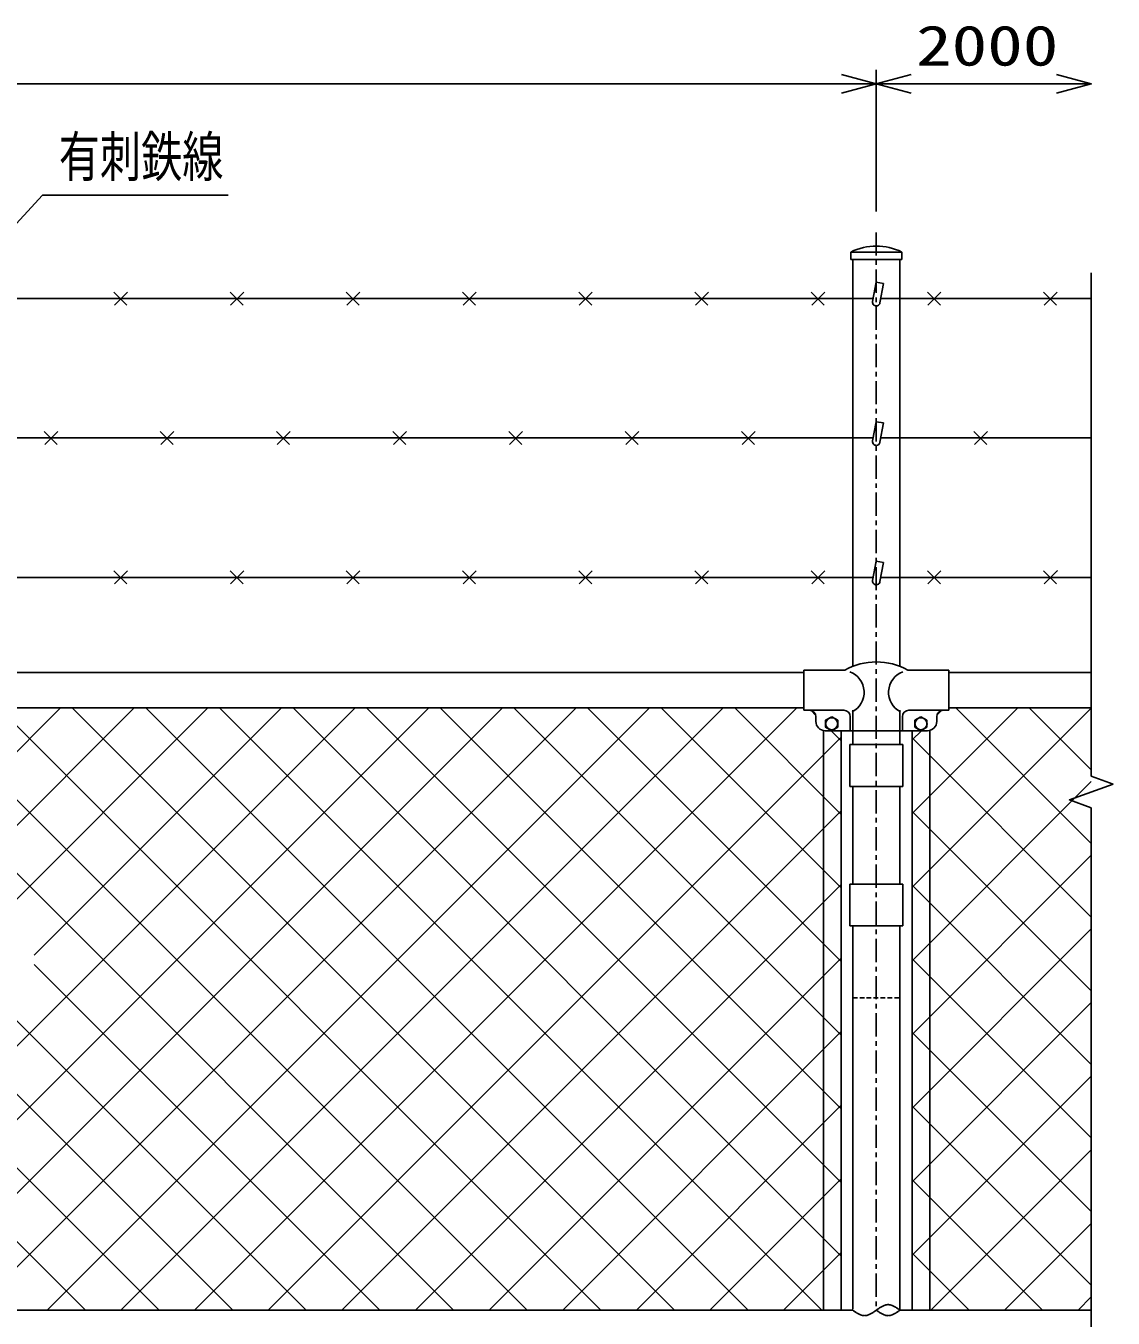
# Model space of a CAD drawing. Units: millimetres, scale not verified. Extents: x -4455 to 4455, y -3150 to 3150.
# Drawn here: x -2081 to -911, y -2097 to -707 of the extents above; entities that cross this region are included whole.
import ezdxf
from ezdxf.enums import TextEntityAlignment as Align

# ---------------------------------------------------------------- set-up
doc = ezdxf.new("R2010")
doc.units = ezdxf.units.MM
doc.header["$LTSCALE"] = 20
doc.linetypes.add('USER1', pattern=[2, 1.25, -0.25, 0.25, -0.25])
doc.linetypes.add('USER2', pattern=[0.375, 0.25, -0.125])
for name, color, linetype, lineweight in [('0-0_net', 2, 'Continuous', 25), ('0-1_0', 7, 'Continuous', 25), ('0-3_1', 7, 'Continuous', 25), ('0-4_EXTCNT-L', 4, 'Continuous', 25), ('0-5_柱', 7, 'Continuous', 25), ('0-6_center', 2, 'USER1', 25), ('0-7_band', 3, 'Continuous', 25), ('0-9_13', 7, 'Continuous', 25), ('0-A_SUNPOU', 1, 'Continuous', 25), ('1-0_既設net', 4, 'Continuous', 25)]:
    doc.layers.add(name, color=color, linetype=linetype, lineweight=lineweight)
doc.styles.add('ＭＳ ゴシック', font='')
doc.styles.get('ＭＳ ゴシック').set_extended_font_data('MS Gothic')

# ---------------------------------------------------------------- blocks, each defined once
blk = doc.blocks.new('_Open30')
at = {"layer": '0-1_0', "color": 2}
blk.add_line((0, 0), (-20, 0), dxfattribs=at)
blk.add_lwpolyline([(-20, 5.36), (0, 0), (-20, -5.36)], dxfattribs=at)

msp = doc.modelspace()

# ---------------------------------------------------------------- linework, layer by layer
at = {"layer": '0-0_net'}
for p, q in [((-3161.36, -1000.5), (-1169.48, -1000.5)), ((-1972.22, -1007.5), (-1986.22, -993.5)), ((-1985.56, -1007.5), (-1971.56, -993.5)), ((-1847.21, -1007.5), (-1861.21, -993.5)), ((-1860.55, -1007.5), (-1846.55, -993.5)), ((-1722.21, -1007.5), (-1736.21, -993.5)), ((-1735.55, -1007.5), (-1721.55, -993.5)), ((-1597.2, -1007.5), (-1611.2, -993.5)), ((-1610.55, -1007.5), (-1596.55, -993.5)), ((-1472.2, -1007.5), (-1486.2, -993.5)), ((-1485.54, -1007.5), (-1471.54, -993.5)), ((-1347.19, -1007.5), (-1361.19, -993.5)), ((-1360.54, -1007.5), (-1346.54, -993.5)), ((-1222.19, -1007.5), (-1236.19, -993.5)), ((-1222.19, -1007.5), (-1236.19, -993.5)), ((-1235.53, -1007.5), (-1221.53, -993.5)), ((-1235.53, -1007.5), (-1221.53, -993.5)), ((-1161.36, -1000.5), (-934.84, -1000.5)), ((-1097.18, -1007.5), (-1111.19, -993.5)), ((-1110.53, -1007.5), (-1096.53, -993.5)), ((-972.18, -1007.5), (-986.18, -993.5)), ((-985.52, -1007.5), (-971.52, -993.5)), ((-3161.36, -1150.5), (-1169.48, -1150.5)), ((-2047.22, -1157.5), (-2061.22, -1143.5)), ((-2060.56, -1157.5), (-2046.56, -1143.5)), ((-1922.21, -1157.5), (-1936.21, -1143.5)), ((-1935.56, -1157.5), (-1921.56, -1143.5)), ((-1797.21, -1157.5), (-1811.21, -1143.5)), ((-1810.55, -1157.5), (-1796.55, -1143.5)), ((-1672.21, -1157.5), (-1686.21, -1143.5)), ((-1685.55, -1157.5), (-1671.55, -1143.5)), ((-1547.2, -1157.5), (-1561.2, -1143.5)), ((-1560.54, -1157.5), (-1546.54, -1143.5)), ((-1422.2, -1157.5), (-1436.2, -1143.5)), ((-1435.54, -1157.5), (-1421.54, -1143.5)), ((-1297.19, -1157.5), (-1311.19, -1143.5)), ((-1310.53, -1157.5), (-1296.53, -1143.5)), ((-1161.36, -1150.5), (-934.84, -1150.5)), ((-1047.18, -1157.5), (-1061.18, -1143.5)), ((-1060.53, -1157.5), (-1046.53, -1143.5)), ((-3161.33, -1300.51), (-1169.48, -1300.51)), ((-1972.22, -1307.51), (-1986.22, -1293.51)), ((-1985.56, -1307.51), (-1971.56, -1293.51)), ((-1847.21, -1307.51), (-1861.21, -1293.51)), ((-1860.55, -1307.51), (-1846.55, -1293.51)), ((-1722.21, -1307.51), (-1736.21, -1293.51)), ((-1735.55, -1307.51), (-1721.55, -1293.51)), ((-1597.2, -1307.51), (-1611.2, -1293.51)), ((-1610.55, -1307.51), (-1596.55, -1293.51)), ((-1472.2, -1307.51), (-1486.2, -1293.51)), ((-1485.54, -1307.51), (-1471.54, -1293.51)), ((-1347.19, -1307.51), (-1361.19, -1293.51)), ((-1360.54, -1307.51), (-1346.54, -1293.51)), ((-1222.19, -1307.51), (-1236.19, -1293.51)), ((-1222.19, -1307.51), (-1236.19, -1293.51)), ((-1235.53, -1307.51), (-1221.53, -1293.51)), ((-1235.53, -1307.51), (-1221.53, -1293.51)), ((-1161.36, -1300.51), (-934.84, -1300.51)), ((-1097.18, -1307.51), (-1111.19, -1293.51)), ((-1110.53, -1307.51), (-1096.53, -1293.51)), ((-972.18, -1307.51), (-986.18, -1293.51)), ((-985.52, -1307.51), (-971.52, -1293.51)), ((-971.52, -1293.51), (-971.32, -1293.51))]:
    msp.add_line(p, q, dxfattribs=at)
at = {"layer": '0-1_0'}
msp.add_lwpolyline([(-1863.11, -889.17), (-2062.88, -889.17), (-2163.7, -998.68)], dxfattribs=at)
at = {"layer": '0-3_1', "color": 4}
for p, q in [((-934.84, -972.75), (-934.84, -1514.26)), ((-911.35, -1522.81), (-934.84, -1514.26)), ((-934.84, -1548.46), (-934.84, -2167.92))]:
    msp.add_line(p, q, dxfattribs=at)
at = {"layer": '0-3_1'}
for p, q in [((-1170.05, -1003.75), (-1166.4, -983.07)), ((-1166.4, -983.07), (-1158.52, -984.4)), ((-1162.16, -1005.08), (-1158.52, -984.4)), ((-1170.05, -1153.75), (-1166.4, -1133.07)), ((-1166.4, -1133.07), (-1158.52, -1134.41)), ((-1162.16, -1155.09), (-1158.52, -1134.41)), ((-1162.16, -1305.09), (-1158.52, -1284.41)), ((-3088.08, -1402.91), (-1244.07, -1402.91)), ((-1088.08, -1402.91), (-934.84, -1402.91)), ((-3088.08, -1440.91), (-1244.07, -1440.91)), ((-1088.08, -1440.91), (-934.84, -1440.91)), ((-1231.07, -1450.41), (-1231.07, -1455.41)), ((-1220.57, -1454.16), (-1214.07, -1450.4)), ((-1194.07, -1450.41), (-1194.07, -1465.41)), ((-1138.07, -1450.41), (-1138.07, -1465.41)), ((-1101.07, -1450.41), (-1101.07, -1455.41)), ((-1222.77, -1465.41), (-1222.77, -2088.79)), ((-1221.07, -1465.41), (-1111.07, -1465.41)), ((-1207.57, -1461.66), (-1214.07, -1465.41)), ((-1203.77, -1465.41), (-1203.77, -2088.79)), ((-1127.57, -1465.41), (-1127.57, -2088.79)), ((-1124.58, -1461.66), (-1118.07, -1465.41)), ((-1118.07, -1465.41), (-1111.58, -1461.66)), ((-1108.57, -1465.41), (-1108.57, -2088.79))]:
    msp.add_line(p, q, dxfattribs=at)
for points in [[(-1170.05, -1303.76), (-1166.4, -1283.08), (-1158.52, -1284.41)], [(-1214.07, -1465.41), (-1220.57, -1461.66), (-1220.57, -1454.16)], [(-1214.07, -1450.4), (-1207.57, -1454.16), (-1207.57, -1461.66)], [(-1118.07, -1450.4), (-1124.58, -1454.16), (-1124.58, -1461.66)], [(-1111.58, -1461.66), (-1111.58, -1454.16), (-1118.07, -1450.4)]]:
    msp.add_lwpolyline(points, dxfattribs=at)
at = {"layer": '0-3_1', "color": 4}
msp.add_lwpolyline([(-934.84, -1548.46), (-958.33, -1539.91), (-911.35, -1522.81)], dxfattribs=at)
at = {"layer": '0-3_1'}
for centre in [(-1214.07, -1457.91), (-1118.07, -1457.91)]:
    msp.add_circle(centre, 6.5, dxfattribs=at)
for centre, radius, start, end in [((-1166.12, -1004.5), 4, 169.25203, 351.57834), ((-1166.12, -1154.5), 4, 169.25203, 351.57834), ((-1166.12, -1304.51), 4, 169.25203, 351.57834), ((-1202.84, -1424.17), 23.62, 297.40988, 69.28869), ((-1129.3, -1424.17), 23.62, 110.71131, 242.59012), ((-1238.07, -1450.41), 7, 0, 90), ((-1201.07, -1450.41), 7, 0, 90), ((-1131.07, -1450.41), 7, 90, 180), ((-1094.07, -1450.41), 7, 90, 180), ((-1221.07, -1455.41), 10, 180, 270), ((-1111.07, -1455.41), 10, 270, 0)]:
    msp.add_arc(centre, radius, start, end, dxfattribs=at)
at = {"layer": '0-4_EXTCNT-L', "color": 1}
msp.add_line((-1166.07, -906.92), (-1166.07, -754.62), dxfattribs=at)
at = {"layer": '0-4_EXTCNT-L', "color": 2}
msp.add_line((-3128.57, -769.62), (-1203.57, -769.62), dxfattribs=at)
at = {"layer": '0-4_EXTCNT-L'}
for p, q in [((-2140.28, -2088.79), (-1191.47, -2088.79)), ((-1140.67, -2088.79), (-934.84, -2088.79))]:
    msp.add_line(p, q, dxfattribs=at)
for points in [[(-1160.48, -2085.13), (-1160.99, -2085.42), (-1161.5, -2085.73), (-1162.01, -2086.04), (-1162.51, -2086.36), (-1163.02, -2086.7), (-1163.53, -2087.03), (-1164.04, -2087.38), (-1164.55, -2087.73), (-1165.05, -2088.08), (-1165.56, -2088.43), (-1166.07, -2088.79)], [(-1140.67, -2088.79), (-1141.18, -2088.43), (-1141.69, -2088.08), (-1142.19, -2087.73), (-1142.7, -2087.38), (-1143.21, -2087.03), (-1143.72, -2086.7), (-1144.23, -2086.36), (-1144.73, -2086.04), (-1145.24, -2085.73), (-1145.75, -2085.42), (-1146.26, -2085.13), (-1146.77, -2084.85), (-1147.27, -2084.58), (-1147.78, -2084.33), (-1148.29, -2084.09), (-1148.8, -2083.87), (-1149.31, -2083.67), (-1149.81, -2083.49), (-1150.32, -2083.33), (-1150.83, -2083.19), (-1151.34, -2083.08), (-1151.85, -2082.98), (-1152.35, -2082.92), (-1152.86, -2082.87), (-1153.37, -2082.86), (-1153.88, -2082.87), (-1154.39, -2082.92), (-1154.89, -2082.98), (-1155.4, -2083.08), (-1155.91, -2083.19), (-1156.42, -2083.33), (-1156.93, -2083.49), (-1157.43, -2083.67), (-1157.94, -2083.87), (-1158.45, -2084.09), (-1158.96, -2084.33), (-1159.47, -2084.58), (-1159.97, -2084.85), (-1160.48, -2085.13)], [(-1185.88, -2092.45), (-1186.39, -2092.16), (-1186.9, -2091.85), (-1187.41, -2091.54), (-1187.92, -2091.21), (-1188.42, -2090.88), (-1188.93, -2090.54), (-1189.44, -2090.2), (-1189.95, -2089.85), (-1190.46, -2089.5), (-1190.96, -2089.14), (-1191.47, -2088.79)], [(-1166.07, -2088.79), (-1166.58, -2089.14), (-1167.09, -2089.5), (-1167.59, -2089.85), (-1168.1, -2090.2), (-1168.61, -2090.54), (-1169.12, -2090.88), (-1169.63, -2091.21), (-1170.14, -2091.54), (-1170.64, -2091.85), (-1171.15, -2092.16), (-1171.66, -2092.45), (-1172.17, -2092.73), (-1172.68, -2093), (-1173.18, -2093.25), (-1173.69, -2093.48), (-1174.2, -2093.7), (-1174.71, -2093.9), (-1175.22, -2094.08), (-1175.72, -2094.25), (-1176.23, -2094.39), (-1176.74, -2094.5), (-1177.25, -2094.59), (-1177.76, -2094.66), (-1178.26, -2094.7), (-1178.77, -2094.72), (-1179.28, -2094.7), (-1179.79, -2094.66), (-1180.3, -2094.59), (-1180.8, -2094.5), (-1181.31, -2094.39), (-1181.82, -2094.25), (-1182.33, -2094.08), (-1182.84, -2093.9), (-1183.34, -2093.7), (-1183.85, -2093.48), (-1184.36, -2093.25), (-1184.87, -2093), (-1185.38, -2092.73), (-1185.88, -2092.45)], [(-1160.48, -2092.45), (-1160.99, -2092.16), (-1161.5, -2091.85), (-1162.01, -2091.54), (-1162.51, -2091.21), (-1163.02, -2090.88), (-1163.53, -2090.54), (-1164.04, -2090.2), (-1164.55, -2089.85), (-1165.05, -2089.5), (-1165.56, -2089.14), (-1166.07, -2088.79)], [(-1140.67, -2088.79), (-1141.18, -2089.14), (-1141.69, -2089.5), (-1142.19, -2089.85), (-1142.7, -2090.2), (-1143.21, -2090.54), (-1143.72, -2090.88), (-1144.23, -2091.21), (-1144.73, -2091.54), (-1145.24, -2091.85), (-1145.75, -2092.16), (-1146.26, -2092.45), (-1146.77, -2092.73), (-1147.27, -2093), (-1147.78, -2093.25), (-1148.29, -2093.48), (-1148.8, -2093.7), (-1149.31, -2093.9), (-1149.81, -2094.08), (-1150.32, -2094.25), (-1150.83, -2094.39), (-1151.34, -2094.5), (-1151.85, -2094.59), (-1152.35, -2094.66), (-1152.86, -2094.7), (-1153.37, -2094.72), (-1153.88, -2094.7), (-1154.39, -2094.66), (-1154.89, -2094.59), (-1155.4, -2094.5), (-1155.91, -2094.39), (-1156.42, -2094.25), (-1156.93, -2094.08), (-1157.43, -2093.9), (-1157.94, -2093.7), (-1158.45, -2093.48), (-1158.96, -2093.25), (-1159.47, -2093), (-1159.97, -2092.73), (-1160.48, -2092.45)]]:
    msp.add_lwpolyline(points, dxfattribs=at)
at = {"layer": '0-5_柱'}
for p, q in [((-1193.47, -950.51), (-1193.47, -958.51)), ((-1138.67, -950.51), (-1193.47, -950.51)), ((-1138.67, -958.51), (-1193.47, -958.51)), ((-1191.47, -958.51), (-1191.47, -1396.28)), ((-1140.67, -958.51), (-1140.67, -1396.28)), ((-1138.67, -950.51), (-1138.67, -958.51)), ((-1191.47, -1443.41), (-1191.47, -1480.42)), ((-1191.47, -1443.41), (-1191.47, -1454.31)), ((-1140.67, -1443.41), (-1140.67, -1480.42)), ((-1140.67, -1443.41), (-1140.67, -1454.31)), ((-1191.47, -1525.42), (-1191.47, -1630.42)), ((-1140.67, -1525.42), (-1140.67, -1630.42)), ((-1191.47, -1675.42), (-1191.47, -2087.68)), ((-1140.67, -1675.42), (-1140.67, -2087.68))]:
    msp.add_line(p, q, dxfattribs=at)
at = {"layer": '0-5_柱', "linetype": 'USER2'}
msp.add_line((-1191.47, -1752.92), (-1140.67, -1752.92), dxfattribs=at)
at = {"layer": '0-5_柱'}
msp.add_arc((-1166.07, -1005.97), 61.85, 63.70572, 116.29439, dxfattribs=at)
at = {"layer": '0-6_center'}
msp.add_line((-1166.07, -929.34), (-1166.07, -2088.79), dxfattribs=at)
at = {"layer": '0-7_band'}
for p, q in [((-1194.42, -1480.42), (-1194.42, -1525.42)), ((-1137.72, -1480.42), (-1194.42, -1480.42)), ((-1137.72, -1480.42), (-1137.72, -1525.42)), ((-1137.72, -1525.42), (-1194.42, -1525.42)), ((-1194.42, -1630.42), (-1194.42, -1675.42)), ((-1137.72, -1630.42), (-1194.42, -1630.42)), ((-1137.72, -1630.42), (-1137.72, -1675.42)), ((-1137.72, -1675.42), (-1194.42, -1675.42))]:
    msp.add_line(p, q, dxfattribs=at)
at = {"layer": '0-9_13'}
for p, q in [((-1244.07, -1400.41), (-1200.07, -1400.41)), ((-1244.07, -1400.41), (-1244.07, -1443.41)), ((-1132.07, -1400.41), (-1088.08, -1400.41)), ((-1088.08, -1400.41), (-1088.08, -1443.41)), ((-1244.07, -1443.41), (-1201.07, -1443.41)), ((-1131.07, -1443.41), (-1088.08, -1443.41))]:
    msp.add_line(p, q, dxfattribs=at)
msp.add_arc((-1166.07, -1460.13), 68.72, 60.347, 119.65305, dxfattribs=at)
at = {"layer": '0-A_SUNPOU'}
msp.add_line((-1166.07, -899.42), (-1166.07, -754.62), dxfattribs=at)
at = {"layer": '0-A_SUNPOU', "color": 2}
msp.add_line((-1128.57, -769.62), (-972.34, -769.62), dxfattribs=at)
at = {"layer": '1-0_既設net'}
for p, q in [((-2374.55, -2088.79), (-1726.67, -1440.91)), ((-2297.11, -1694.57), (-2043.45, -1440.91)), ((-2295.35, -2088.79), (-1647.47, -1440.91)), ((-1620.76, -2088.79), (-2268.64, -1440.91)), ((-2217.92, -1694.57), (-1964.26, -1440.91)), ((-2216.15, -2088.79), (-1568.28, -1440.91)), ((-1541.57, -2088.79), (-2189.44, -1440.91)), ((-2138.72, -1694.57), (-1885.06, -1440.91)), ((-2136.96, -2088.79), (-1489.08, -1440.91)), ((-1462.37, -2088.79), (-2110.25, -1440.91)), ((-2071.72, -1706.77), (-1805.87, -1440.91)), ((-2057.76, -2088.79), (-1409.89, -1440.91)), ((-1383.18, -2088.79), (-2031.05, -1440.91)), ((-1978.57, -2088.79), (-1330.69, -1440.91)), ((-1303.98, -2088.79), (-1951.86, -1440.91)), ((-1899.37, -2088.79), (-1251.49, -1440.91)), ((-1224.78, -2088.79), (-1872.66, -1440.91)), ((-1203.77, -2030.61), (-1793.47, -1440.91)), ((-1203.77, -1951.41), (-1714.27, -1440.91)), ((-1203.77, -1872.21), (-1635.07, -1440.91)), ((-1203.77, -1793.02), (-1555.88, -1440.91)), ((-1203.77, -1713.82), (-1476.68, -1440.91)), ((-1203.77, -1634.63), (-1397.49, -1440.91)), ((-1203.77, -1555.43), (-1318.29, -1440.91)), ((-1231.07, -1448.93), (-1236.6, -1443.41)), ((-1127.57, -1554.58), (-1013.91, -1440.91)), ((-1127.57, -1633.78), (-934.84, -1441.04)), ((-1101.07, -1448.88), (-1095.6, -1443.41)), ((-934.84, -1586.77), (-1080.7, -1440.91)), ((-934.84, -1507.57), (-1001.51, -1440.91)), ((-1820.17, -2088.79), (-1203.77, -1472.38)), ((-1203.77, -1476.23), (-1214.6, -1465.41)), ((-1127.57, -1475.38), (-1117.6, -1465.41)), ((-934.84, -1665.97), (-1127.57, -1473.23)), ((-1127.57, -1712.97), (-934.84, -1520.24)), ((-1740.98, -2088.79), (-1203.77, -1551.58)), ((-934.84, -1745.16), (-1127.57, -1552.43)), ((-1127.57, -1792.17), (-934.84, -1599.43)), ((-1661.78, -2088.79), (-1203.77, -1630.77)), ((-934.84, -1824.36), (-1127.57, -1631.63)), ((-1127.57, -1871.36), (-934.84, -1678.63)), ((-1699.96, -2088.79), (-2071.72, -1717.03)), ((-1582.59, -2088.79), (-1203.77, -1709.97)), ((-934.84, -1903.55), (-1127.57, -1710.82)), ((-2016.74, -2088.79), (-2343.46, -1762.07)), ((-1937.55, -2088.79), (-2264.26, -1762.07)), ((-1858.35, -2088.79), (-2185.07, -1762.07)), ((-1779.16, -2088.79), (-2105.87, -1762.07)), ((-1127.57, -1950.56), (-934.84, -1757.83)), ((-1503.39, -2088.79), (-1203.77, -1789.17)), ((-934.84, -1982.75), (-1127.57, -1790.02)), ((-1127.57, -2029.76), (-934.84, -1837.02)), ((-1424.19, -2088.79), (-1203.77, -1868.36)), ((-934.84, -2061.95), (-1127.57, -1869.21)), ((-1107.41, -2088.79), (-934.84, -1916.22)), ((-1345, -2088.79), (-1203.77, -1947.56)), ((-987.2, -2088.79), (-1127.57, -1948.41)), ((-1028.21, -2088.79), (-934.84, -1995.41)), ((-1265.8, -2088.79), (-1203.77, -2026.75)), ((-1066.39, -2088.79), (-1127.57, -2027.61)), ((-949.02, -2088.79), (-934.84, -2074.61))]:
    msp.add_line(p, q, dxfattribs=at)

# ---------------------------------------------------------------- block references
at = {"layer": '0-4_EXTCNT-L', "xscale": 1.875, "yscale": 1.875}
msp.add_blockref('_Open30', (-1166.07, -769.62), dxfattribs=at)
at = {"layer": '0-A_SUNPOU', "xscale": 1.875, "yscale": 1.875, "rotation": 180}
msp.add_blockref('_Open30', (-1166.07, -769.62), dxfattribs=at)
at = {"layer": '0-A_SUNPOU', "xscale": 1.875, "yscale": 1.875}
msp.add_blockref('_Open30', (-934.84, -769.62), dxfattribs=at)

# ---------------------------------------------------------------- texts
at = {"layer": '0-1_0', "color": 3, "style": 'ＭＳ ゴシック', "width": 0.75}
msp.add_text('有刺鉄線', height=43.26, dxfattribs=at).set_placement((-2045.38, -882.49), align=Align.BOTTOM_LEFT)
at = {"layer": '0-A_SUNPOU', "color": 3, "style": 'ＭＳ ゴシック', "width": 1.3}
msp.add_text('2000', height=43.26, dxfattribs=at).set_placement((-1123.31, -762.95), align=Align.BOTTOM_LEFT)

doc.saveas('drawing.dxf')
